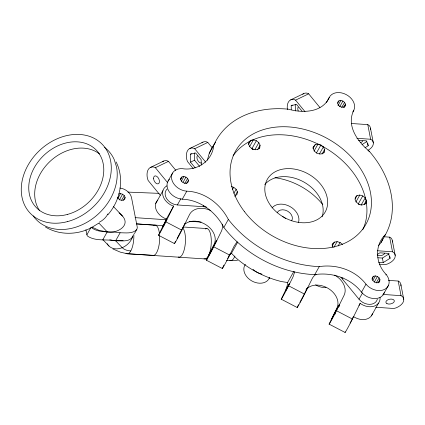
<?xml version="1.0" encoding="UTF-8"?>
<svg xmlns="http://www.w3.org/2000/svg" width="425" height="425" viewBox="0 0 425 425"><rect width="100%" height="100%" fill="white"/><g stroke="black" fill="none" stroke-linecap="round" stroke-linejoin="round"><path stroke-width="0.64" d="M293.85 271.378L287.592 282.529L287.486 284.66L285.855 289.638L281.223 299.195L297.181 307.509A13.844 0.383 -62.5 0 0 303.54 296.172L312.2 278.614A17.999 13.462 29.3 0 1 316.205 274.279M180.901 178.001L180.715 179.658L181.565 181.379L183.223 182.708L185.247 183.292L187.096 182.968L188.27 181.826L188.456 180.173L187.606 178.452L185.948 177.119L183.919 176.54L182.075 176.864L180.258 179.148M231.327 186.602L233.702 187.287L236.141 189.237L237.384 191.765L237.113 194.188L235.392 195.861M259.787 147.608L260.063 145.185L258.814 142.657L256.381 140.707L253.412 139.852L250.702 140.324L248.981 141.998L248.705 144.426L249.953 146.954L252.386 148.904L255.356 149.759L258.065 149.287L259.787 147.608L259.144 148.755M313.507 146.317L313.23 148.739L314.479 151.268L316.917 153.218L319.887 154.073L322.591 153.6L324.317 151.927L324.588 149.499L323.34 146.976L320.907 145.021L317.937 144.171L315.228 144.643L312.864 147.459M345.233 105.756L345.424 104.104L344.569 102.377L342.911 101.049L340.887 100.465L339.038 100.789L337.864 101.931L337.678 103.583L338.528 105.304L340.191 106.638L342.215 107.217L344.059 106.898L345.233 105.756L344.271 107.472M342.513 244.449L340.08 242.494L337.11 241.644L334.401 242.117L332.679 243.791L332.408 246.213L332.908 247.228M366.164 202.821L366.44 200.398L365.192 197.869L362.759 195.92L359.789 195.064L357.08 195.537L355.358 197.211L355.082 199.638L356.331 202.162L358.764 204.117L361.733 204.967L364.443 204.494L366.164 202.821L365.521 203.968M379.748 281.207L379.934 279.554L379.084 277.833L377.427 276.5L375.397 275.921L373.554 276.239L372.38 277.382L372.194 279.034L373.044 280.76L374.701 282.088L376.725 282.673L378.574 282.349L379.748 281.207L379.105 282.354M118.703 193.949L120.551 193.63L122.575 194.214L124.233 195.548L125.083 197.274L124.892 198.927L123.712 200.063L121.863 200.382L119.839 199.798L118.182 198.464L117.619 197.317M378.436 245.793L381.082 242.473L385.581 234.457A96.889 72.452 29.3 0 0 369.197 151.167C357.643 141.7 345.993 125.487 353.834 110.218A13.844 10.354 29.3 0 0 346.083 94.525A13.844 10.354 29.3 0 0 329.269 97.468C322.267 112.96 302.366 113.156 288.272 109.167A96.889 72.452 29.3 0 0 213.759 145.276L209.259 153.292L207.352 160.214M213.759 145.276C212.463 160.698 197.285 171.158 182.373 168.661A13.844 10.354 29.3 0 0 171.679 179.053A13.844 10.354 29.3 0 0 186.798 191.17C204.691 191.818 220.283 203.915 228.347 219.433A96.889 72.452 29.3 0 0 319.244 266.608C336.515 263.957 355.172 270.103 365.994 284.176A13.844 10.354 29.3 0 0 384.434 289.473A13.844 10.354 29.3 0 0 386.134 274.417C375.493 263.643 374.133 245.193 385.581 234.457M245.39 264.318A13.844 10.354 29.3 0 0 251.472 280.75A13.844 10.354 29.3 0 0 269.158 278.396L269.381 277.419M132.743 236.188C130.114 242.505 121.12 240.614 115.658 240.789L122.198 247.695A15.231 8.527 -11.1 0 0 130.788 250.952M294.684 271.835L293.053 276.813L287.587 287.858A13.844 0.383 -62.5 0 1 281.223 299.195M210.821 210.63A17.999 13.457 29.3 0 0 189.46 214.673L180.8 232.231A13.844 0.383 -62.5 0 1 174.441 243.562L158.482 235.253L166.446 218.907L173.639 206.077L172.762 205.875A13.844 10.354 29.3 0 1 162.998 195.877A13.844 10.354 29.3 0 1 166.961 185.815M174.441 243.562L174.654 243.015M237.054 241.814L234.138 246.123L228.671 257.168A13.844 0.383 -62.5 0 1 222.307 268.504L206.353 260.19L214.173 244.125A17.999 13.457 29.3 0 0 206.178 224.905A17.999 13.457 29.3 0 0 184.338 224.65M222.307 268.504L223.906 265.136M297.181 307.509L298.525 304.661M380.072 297.426A13.844 10.354 29.3 0 1 374.181 306.159A13.844 10.354 29.3 0 1 360.889 303.88L360.209 303.269L351.411 321.109A13.844 0.383 -62.5 0 1 345.047 332.446L329.093 324.132L336.919 308.067A17.999 13.462 29.3 0 0 327.919 288.23A17.999 13.462 29.3 0 0 305.915 289.93M345.052 332.446L345.265 331.893M353.372 316.604L352.256 318.893M158.482 235.253A13.844 0.383 -62.5 0 0 164.847 223.917L173.639 206.077M174.935 242.441L175.498 241.294M206.353 260.19A13.844 0.383 -62.5 0 0 212.712 248.853L221.372 231.296A17.999 13.457 29.3 0 0 222.201 224.134M307.663 287.608L299.864 302.409M334.433 313.395L331.42 319.536L339.575 304.231L334.433 313.395L335.522 313.963M329.093 324.132A13.844 0.383 -62.5 0 0 335.458 312.795L344.112 295.237A17.999 13.462 29.3 0 0 334.603 275.108M230.111 253.773L228.443 257.019M134.428 233.66L137.036 228.942L137.291 227.317L131.532 197.699A11.077 8.282 29.3 0 0 119.935 188.047M350.928 321.454L351.958 319.488M227.598 258.597L228.188 257.513M350.041 323.08L350.63 321.996M136.675 229.654C132.52 234.016 125.556 232.741 120.126 232.773L115.627 240.789C106.696 238.988 95.763 241.565 87.704 236.204A2.911 2.178 29.3 0 1 86.897 234.749L91.078 227.306M117.98 198.209L120.551 193.63M119.367 199.941L122.575 194.214M121.667 200.127L124.233 195.548M123.473 200.138L125.083 197.274M102.723 239.923L107.217 231.907C116.572 233.989 131.803 225.484 121.895 215.417M168.072 181.05L172.571 173.033M155.72 203.517L162.913 190.692M180.466 179.722L182.075 176.864M181.353 181.119L183.919 176.54M183.053 182.272L185.948 177.119M184.716 183.605L187.606 178.452M186.527 183.611L188.456 180.173M167.036 189.093A11.077 8.282 29.3 0 0 166.727 198.757A11.077 8.282 29.3 0 0 177.358 204.951L180.896 198.656M169.394 179.361A13.844 10.354 29.3 0 0 169.012 191.441A13.844 10.354 29.3 0 0 182.298 199.187L186.798 191.17M177.358 204.951L203.171 206.678L203.814 205.535M248.45 144.335L250.702 140.324M249.555 146.726L253.412 139.852M256.381 140.707L251.882 148.723L252.854 149.504M232.417 189.577L233.702 187.287M254.958 149.531L258.814 142.657M257.492 149.765L260.063 145.185M233.888 193.248L236.141 189.237M234.818 196.345L237.384 191.765M384.413 292.14A13.844 10.354 29.3 0 1 374.792 298.6A13.844 10.354 29.3 0 1 361.494 292.193C350.678 278.115 332.015 271.968 314.744 274.624A96.889 72.452 29.3 0 1 223.847 227.449L228.347 219.433M228.4 256.796L229.856 254.639L231.46 253.289L237.718 242.133M326.453 102.478L329.269 97.468M337.753 103.078L339.038 100.789M312.981 148.649L315.228 144.643M337.992 105.618L340.887 100.465M314.08 151.04L317.937 144.171M339.697 106.776L342.911 101.049M341.679 107.53L344.569 102.377M316.407 153.037L320.907 145.021M343.496 107.536L345.424 104.104M319.483 153.845L323.34 146.976M322.017 154.084L324.588 149.499M323.675 153.074L324.317 151.927M352.867 111.934L353.834 110.218M269.158 278.396L269.774 277.297M368.916 151.667L369.197 151.167M355.151 198.974L357.08 195.537M314.744 274.624L319.244 266.608M355.932 201.933L359.789 195.064M332.037 244.933L332.679 243.791M332.153 246.123L334.401 242.117M362.759 195.92L358.259 203.936L359.231 204.712M333.896 247.371L337.11 241.644M338.151 245.932L340.08 242.494M361.016 205.312L365.192 197.869M364.188 204.404L366.116 200.967M377.342 299.189A11.077 8.282 29.3 0 1 369.649 304.358A11.077 8.282 29.3 0 1 359.013 299.232L342.268 278.874L342.911 277.727M361.494 292.193L365.994 284.176M359.013 299.232L362.546 292.931M371.944 279.103L373.554 276.239M372.831 280.5L375.397 275.921M358.955 305.501L360.209 303.269M374.212 282.227L377.427 276.5M376.194 282.986L379.084 277.833M378.006 282.992L379.934 279.554M385.852 274.917L386.134 274.417M371.392 315.871L378.59 303.046M383.053 294.977L388.578 285.143M184.211 224.676L184.923 223.667L177.124 238.468M306.595 289.122L307.307 288.113M107.86 214.763C120.307 200.637 124.759 179.116 116.131 161.946M98.754 223.157L91.805 227.433M362.079 144.537L366.812 141.567M365.059 147.719L368.209 145.738L367.71 143.167M377.251 254.463L379.881 252.817L388.402 253.401L390.092 258.273L383.26 262.565L378.67 262.252M377.793 257.747L382.383 258.06L389.215 253.773M150.514 167.407L163.625 161.091M189.847 148.458L202.964 142.136M290.711 99.859L303.827 93.543M160.257 195.272L148.166 180.513L147.422 178.351A13.844 8.144 64.3 0 1 153.781 167.014L155.364 167.689L168.475 161.367L175.849 170.367M193.237 168.56L187.499 161.558L186.756 159.402A13.844 8.144 64.3 0 1 193.12 148.065L194.698 148.734L207.809 142.417L212.256 147.842M287.401 109.565A13.844 8.144 64.3 0 1 293.983 99.471L295.561 100.141L308.672 93.824L319.935 107.567M195.24 167.917L190.517 162.153L190.331 154.211L191.484 153.659M291.29 109.592L291.194 105.618L292.347 105.06M190.517 162.153L194.549 160.214L194.384 152.931M90.993 227.869C76.952 235.131 59.203 235.296 45.539 227.04M291.194 105.618L296.522 104.396L302.032 111.122M190.331 154.211L195.659 152.989L201.168 159.715L201.291 165.012M123.16 240.359L115.658 240.789M237.591 260.222L230.929 260.663M159.147 193.364L127.93 192.105M135.049 217.648L166.749 219.773M189.199 221.271L201.089 222.068M155.391 225.128L163.997 225.702M183.186 226.987L207.012 228.581M136.34 223.863L154.833 225.107M91.556 227.242A2.911 2.178 29.3 0 0 92.204 228.188C100.263 233.553 111.196 230.972 120.126 232.773M127.627 253.762L204.558 258.915M351.565 123.505L367.779 124.615L369.155 125.481A13.844 7.762 -11 0 1 370.451 129.513M356.92 138.306L370.621 139.246L372.002 140.112A13.844 7.762 -11 0 1 367.928 150.344M358.658 140.324L366.52 140.866L368.209 145.738M383.738 236.746L389.656 237.15L391.032 238.016A13.844 7.762 -11 0 1 392.328 242.048M377.49 250.75L392.503 251.781L393.879 252.647A13.844 7.762 -11 0 1 387.515 263.983L385.305 264.605L379.429 264.201M205.116 258.937L207.06 259.069M226.482 260.382L230.366 260.642M388.402 280.367L398.188 281.042L399.569 281.908A13.844 7.762 -11 0 1 400.86 285.935M382.978 294.429L401.035 295.667L402.411 296.538A13.844 7.762 -11 0 1 396.047 307.875L393.837 308.497L375.716 307.248M136.85 223.927L155.943 225.303M115.627 240.789L109.746 239.87M106.739 231.869L98.935 230.313L91.986 227.109M203.171 206.678L206.433 207.055M182.298 199.187C200.191 199.835 215.783 211.932 223.847 227.449M287.592 282.529L281.408 281.557A83.066 62.119 29.3 0 1 235.891 257.848L231.46 253.289M166.446 218.907L165.564 218.7A13.844 10.354 29.3 0 1 157.808 200.058M308.672 93.824L307.094 93.155A13.844 8.144 64.3 0 0 302.754 94.244M207.809 142.417L206.231 141.748A13.844 8.144 64.3 0 0 201.891 142.837M168.475 161.367L166.898 160.698A13.844 8.144 64.3 0 0 162.552 161.787M338.507 305.745L339.602 306.313M165.899 221.877L181.852 230.191M213.764 246.813L229.723 255.127M288.639 285.818L304.592 294.132M336.51 310.755L352.463 319.069M112.928 248.981L120.28 252.126L127.096 253.736L152.389 255.287A15.231 5.435 -86.2 0 0 159.619 235.694M119.064 212.909L119.404 213.164M119.738 213.424L121.608 215.114M113.422 206.513L122.437 216.033M98.972 223.162L107.254 231.912M103.185 239.923L108.975 246.059M340.94 277.339L342.268 278.874M295.561 100.141L304.985 111.637M194.698 148.734L205.758 162.233M194.549 160.214L199.67 166.457M155.364 167.689L167.492 182.484M85.908 229.718L86.897 234.749M370.494 128.276L373.341 142.906M392.376 240.81L395.218 255.441M400.908 284.702L403.75 299.328M367.779 124.615L370.621 139.246M389.656 237.15L392.503 251.781M398.188 281.042L401.035 295.667M389.714 256.344L390.092 258.273M382.383 258.06L383.26 262.565M295.248 104.338L295.396 110.957M133.041 235.577A15.226 11.889 -43.4 0 1 120.859 248.179A15.226 11.889 -43.4 0 1 107.228 243.716M133.817 234.079A15.226 5.429 -86.2 0 1 131.596 249.257A15.226 5.429 -86.2 0 1 125.949 253.135M153.722 225.537A15.231 5.435 -86.2 0 1 159.471 233.877M107.913 213.913A15.231 11.895 -43.4 0 1 99.248 222.217M104.614 147.433A49.842 38.925 -43.4 0 1 114.203 159.545L116.461 166.627A49.842 38.925 -43.4 0 1 87.768 221.818A49.842 38.925 -43.4 0 1 33.182 215.879M39.684 210.747A41.538 32.438 -43.4 0 1 49.858 161.569A41.538 32.438 -43.4 0 1 99.53 153.951M264.748 184.577A33.23 24.847 29.3 0 1 303.902 182.049A33.23 24.847 29.3 0 1 322.129 216.792M182.782 227.869A15.231 5.435 -86.2 0 1 184.987 246.07A15.231 5.435 -86.2 0 1 178.197 257.013M205.344 228.99A15.231 5.435 -86.2 0 1 211.257 243.174A15.231 5.435 -86.2 0 1 204.011 258.74M252.126 148.75A6.093 4.558 29.3 0 1 253.199 149.425M362.817 140.93A4.293 2.407 -11 0 1 360.66 142.603M372.465 313.809A13.844 10.354 29.3 0 1 353.696 316.705M384.694 253.465A4.293 2.407 -11 0 1 377.485 255.202M201.423 162.972A4.293 2.523 64.3 0 1 197.859 160.576A4.293 2.523 64.3 0 1 197.29 155.832M298.238 110.973A4.293 2.523 64.3 0 1 298.153 107.238M233.097 155.81A74.763 55.909 29.3 0 1 324.11 147.236A74.763 55.909 29.3 0 1 362.812 229.612M209.259 153.292A96.889 72.452 29.3 0 1 215.719 142.189M382.957 238.68A96.889 72.452 29.3 0 1 381.082 242.473M274.954 177.708A58.151 43.483 29.3 0 1 322.819 204.664M277.212 212.633A8.309 6.21 29.3 0 1 287.635 211.156A8.309 6.21 29.3 0 1 291.64 220.841M284.229 217.579A8.303 6.332 26.5 0 1 285.669 218.551M282.567 216.665A8.293 6.609 28.9 0 1 283.661 217.133M272.027 207.942A15.231 11.39 29.3 0 1 289.988 206.539A15.231 11.39 29.3 0 1 298.467 222.535M261.928 274.082A13.844 10.354 29.3 0 1 253.018 269.338M325.964 287.481A13.844 10.354 29.3 0 1 315.653 284.856M234.892 256.047A15.231 5.435 -86.2 0 1 229.819 260.467M162.972 226.599L166.812 219.268L162.972 226.599M285.717 290.541L289.553 283.209L285.717 290.541M211.692 249.454L208.68 255.595L216.835 240.29L211.692 249.454M67.676 221.553A49.842 38.93 -43.4 0 0 104.523 146.96A49.842 38.93 -43.4 0 0 26.594 167.907A49.842 38.93 -43.4 0 0 67.676 221.553M67.442 214.428A41.533 32.438 -43.4 0 0 98.143 152.267A41.533 32.438 -43.4 0 0 33.203 169.724A41.533 32.438 -43.4 0 0 67.442 214.428M270.991 206.04A33.23 24.847 29.3 0 0 325.067 212.218A33.23 24.847 29.3 0 0 292.644 168.842A33.23 24.847 29.3 0 0 270.991 206.04M386.893 303.593A4.293 2.407 -11 0 0 394.103 301.851A4.293 2.407 -11 0 0 389.305 299.29A4.293 2.407 -11 0 0 386.893 303.593M153.568 178.394A4.293 2.523 64.3 0 0 158.052 183.866A4.293 2.523 64.3 0 0 157.898 177.4A4.293 2.523 64.3 0 0 153.568 178.394M244.322 211.459A74.763 55.909 29.3 0 0 365.856 224.405A74.763 55.909 29.3 0 0 292.023 127.187A74.763 55.909 29.3 0 0 244.322 211.459"/></g></svg>
